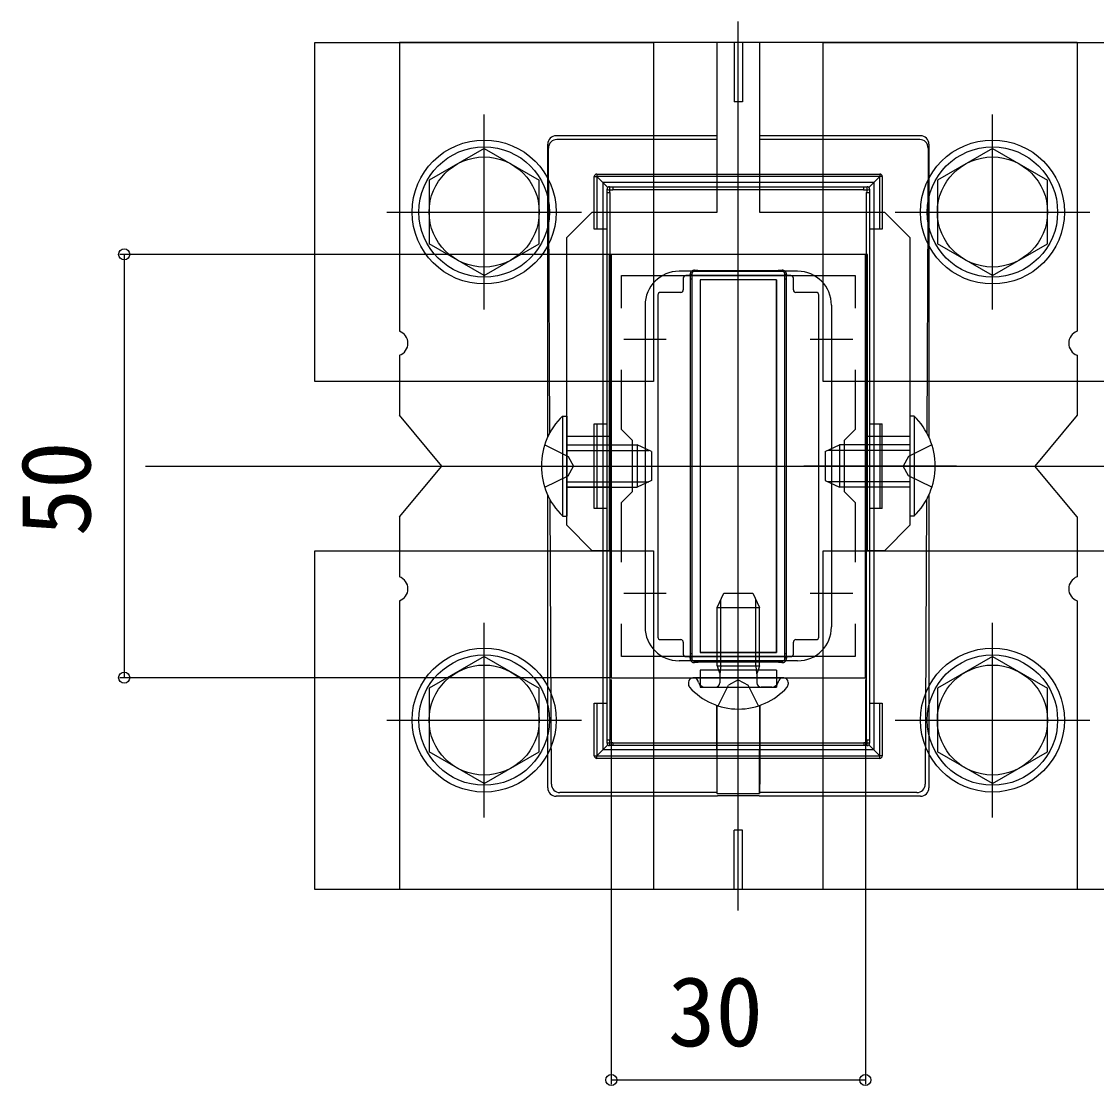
# Model space of a CAD drawing. Units: millimetres, scale not verified, with parts at other scales. Extents: x -1312 to 1312, y -1953 to 1941.
# Drawn here: x -38.6 to 215.2, y 31.5 to 282.8 of the extents above; entities that cross this region are included whole.
import ezdxf
from ezdxf.enums import TextEntityAlignment as Align

# ---------------------------------------------------------------- set-up
doc = ezdxf.new("R2010")
doc.units = ezdxf.units.MM
doc.header["$LTSCALE"] = 10
for name, color, linetype in [('0-3_YKK_11', 7, 'Continuous'), ('0-4_YKK_12', 2, 'Continuous'), ('0-5_YKK_13', 4, 'Continuous'), ('0-6_YKK_D', 6, 'Continuous'), ('0-8_YSS_K', 3, 'Continuous')]:
    doc.layers.add(name, color=color, linetype=linetype)
doc.styles.add('ＭＳ ゴシック', font='')
doc.styles.get('ＭＳ ゴシック').set_extended_font_data('MS Gothic')

msp = doc.modelspace()

# ---------------------------------------------------------------- linework, layer by layer
at = {"layer": '0-3_YKK_11'}
for p, q in [((108.65, 212.82), (108.65, 202.82)), ((152.65, 212.82), (152.65, 202.82)), ((103.65, 207.82), (113.65, 207.82)), ((147.65, 207.82), (157.65, 207.82)), ((108.65, 152.82), (108.65, 142.82)), ((152.65, 152.82), (152.65, 142.82)), ((103.65, 147.82), (113.65, 147.82)), ((147.65, 147.82), (157.65, 147.82))]:
    msp.add_line(p, q, dxfattribs=at)
msp.add_lwpolyline([(100.65, 227.82), (100.65, 127.82), (160.65, 127.82), (160.65, 227.82)], close=True, dxfattribs=at)
for points in [[(103.05, 215.09), (103.05, 222.82), (158.25, 222.82), (158.25, 215.09)], [(103.05, 155.09), (103.05, 169.22), (105.65, 171.82), (105.65, 183.82), (103.05, 186.42), (103.05, 200.56)], [(158.25, 200.56), (158.25, 186.42), (155.65, 183.82), (155.65, 171.82), (158.25, 169.22), (158.25, 155.09)], [(158.25, 140.56), (158.25, 132.82), (103.05, 132.82), (103.05, 140.56)]]:
    msp.add_lwpolyline(points, dxfattribs=at)
at = {"layer": '0-4_YKK_12'}
for p, q in [((130.65, 72.82), (130.65, 282.82)), ((144.65, 223.82), (116.65, 223.82)), ((108.65, 215.82), (108.65, 139.82)), ((152.65, 215.82), (152.65, 139.82)), ((144.65, 131.82), (116.65, 131.82))]:
    msp.add_line(p, q, dxfattribs=at)
for centre, start, end in [((116.65, 215.82), 90, 180), ((144.65, 215.82), 0, 90), ((116.65, 139.82), 180, 270), ((144.65, 139.82), 270, 0)]:
    msp.add_arc(centre, 8, start, end, dxfattribs=at)
at = {"layer": '0-5_YKK_13'}
for p, q in [((50.65, 277.82), (50.65, 209.65)), ((210.65, 277.82), (50.65, 277.82)), ((129.65, 277.82), (129.65, 263.82)), ((131.65, 277.82), (131.65, 263.82)), ((210.65, 277.82), (210.65, 209.65)), ((131.65, 263.82), (129.65, 263.82)), ((70.65, 214.82), (70.65, 260.82)), ((190.65, 214.82), (190.65, 260.82)), ((85.65, 237.82), (85.65, 253.82)), ((125.65, 255.82), (87.65, 255.82)), ((125.58, 254.94), (87.83, 254.94)), ((173.65, 255.82), (135.65, 255.82)), ((173.47, 254.94), (135.72, 254.94)), ((175.65, 253.82), (175.65, 237.82)), ((70.65, 252.82), (57.65, 245.34)), ((70.65, 252.82), (83.65, 245.34)), ((85.9, 237.82), (85.83, 252.93)), ((175.47, 252.93), (175.4, 237.82)), ((190.65, 252.82), (177.65, 245.34)), ((190.65, 252.82), (203.65, 245.34)), ((97.25, 246.78), (164.05, 246.78)), ((97.25, 246.78), (97.25, 246.18)), ((164.05, 246.78), (164.05, 246.18)), ((57.65, 245.34), (57.65, 230.31)), ((83.65, 230.33), (83.65, 245.34)), ((96.65, 233.78), (96.65, 246.18)), ((96.65, 246.18), (97.25, 246.18)), ((164.05, 246.18), (97.25, 246.18)), ((99.82, 243.6), (97.25, 246.18)), ((97.25, 246.18), (97.25, 233.78)), ((100.25, 243.78), (101.06, 243.78)), ((101.06, 243.78), (160.24, 243.78)), ((101.06, 243.78), (101.06, 243.03)), ((160.24, 243.78), (161.05, 243.78)), ((160.24, 243.78), (160.24, 243.03)), ((161.47, 243.6), (164.05, 246.18)), ((162.65, 244.82), (162.65, 110.82)), ((164.65, 246.18), (164.05, 246.18)), ((164.05, 233.78), (164.05, 246.18)), ((164.65, 246.18), (164.65, 233.78)), ((177.65, 245.34), (177.65, 230.31)), ((203.65, 230.33), (203.65, 245.34)), ((99.65, 242.45), (99.65, 243.18)), ((99.65, 113.2), (99.65, 242.45)), ((100.35, 242.4), (100.35, 113.15)), ((160.24, 243.03), (101.06, 243.03)), ((160.95, 113.15), (160.95, 242.4)), ((161.65, 243.18), (161.65, 242.45)), ((161.65, 242.45), (161.65, 113.2)), ((47.65, 237.82), (93.65, 237.82)), ((85.65, 184.69), (85.65, 237.82)), ((86.14, 185.67), (85.9, 237.82)), ((167.65, 237.82), (213.65, 237.82)), ((175.4, 237.82), (175.16, 185.67)), ((175.65, 237.82), (175.65, 184.69)), ((99.65, 233.78), (96.65, 233.78)), ((164.65, 233.78), (161.65, 233.78)), ((70.65, 222.82), (57.65, 230.31)), ((70.65, 222.82), (83.65, 230.31)), ((190.65, 222.82), (177.65, 230.31)), ((190.65, 222.82), (203.65, 230.31)), ((121.37, 223.78), (120.25, 223.78)), ((121.37, 224.04), (139.92, 224.04)), ((121.37, 223.78), (121.37, 224.04)), ((139.92, 223.78), (121.37, 223.78)), ((139.92, 224.04), (139.92, 223.78)), ((141.05, 223.78), (139.92, 223.78)), ((117.65, 222.22), (117.65, 219.42)), ((143.05, 222.82), (118.25, 222.82)), ((119.36, 133.54), (119.36, 222.02)), ((119.65, 223.18), (119.65, 222.05)), ((119.65, 222.05), (119.65, 133.58)), ((139.65, 221.82), (121.65, 221.82)), ((121.65, 221.82), (121.65, 133.82)), ((139.65, 221.82), (139.65, 133.82)), ((141.65, 222.05), (141.65, 223.18)), ((141.65, 133.58), (141.65, 222.05)), ((141.94, 222.02), (141.94, 133.54)), ((143.65, 219.42), (143.65, 222.22)), ((117.05, 218.82), (112.25, 218.82)), ((149.05, 218.82), (144.25, 218.82)), ((111.65, 218.22), (111.65, 137.42)), ((149.65, 137.42), (149.65, 218.22)), ((50.65, 203.99), (50.65, 189.82)), ((210.65, 203.99), (210.65, 189.82)), ((89.13, 189.62), (90.15, 189.62)), ((90.15, 189.62), (90.15, 166.02)), ((172.17, 189.62), (171.15, 189.62)), ((171.15, 189.62), (171.15, 166.02)), ((210.65, 189.82), (200.65, 177.82)), ((96.65, 187.78), (99.65, 187.78)), ((96.65, 167.78), (96.65, 187.78)), ((97.25, 187.78), (97.25, 167.78)), ((161.65, 187.78), (164.65, 187.78)), ((164.05, 187.78), (164.05, 167.78)), ((164.65, 167.78), (164.65, 187.78)), ((100.15, 184.82), (90.15, 184.82)), ((110.15, 181.22), (106.75, 182.82)), ((151.15, 181.22), (154.55, 182.82)), ((171.15, 184.82), (161.15, 184.82)), ((90.15, 181.51), (109.53, 181.51)), ((110.15, 181.22), (110.15, 174.42)), ((151.15, 181.22), (151.15, 174.42)), ((171.15, 181.51), (151.77, 181.51)), ((79.15, 177.82), (115.15, 177.82)), ((182.15, 177.82), (146.15, 177.82)), ((210.65, 165.82), (200.65, 177.82)), ((90.15, 174.13), (109.53, 174.13)), ((100.15, 172.82), (90.15, 172.82)), ((90.15, 172.82), (106.75, 172.82)), ((110.15, 174.42), (106.75, 172.82)), ((151.15, 174.42), (154.55, 172.82)), ((171.15, 174.13), (151.77, 174.13)), ((171.15, 172.82), (154.55, 172.82)), ((171.15, 172.82), (161.15, 172.82)), ((85.65, 101.82), (85.65, 170.96)), ((175.65, 170.96), (175.65, 101.82)), ((86.52, 102.7), (86.21, 169.85)), ((99.65, 167.78), (96.65, 167.78)), ((164.65, 167.78), (161.65, 167.78)), ((175.09, 169.85), (174.78, 102.7)), ((50.65, 165.82), (50.65, 151.65)), ((210.65, 165.82), (210.65, 151.65)), ((130.65, 118.81), (130.65, 149.65)), ((134.05, 147.82), (135.65, 144.42)), ((50.65, 145.99), (50.65, 77.82)), ((126.52, 130.62), (126.52, 146.26)), ((134.78, 130.62), (134.78, 146.26)), ((210.65, 145.99), (210.65, 77.82)), ((125.65, 144.42), (135.65, 144.42)), ((125.65, 130.62), (125.65, 144.42)), ((135.65, 130.62), (135.65, 144.42)), ((70.65, 94.82), (70.65, 140.82)), ((190.65, 94.82), (190.65, 140.82)), ((112.25, 136.82), (117.05, 136.82)), ((117.65, 136.22), (117.65, 133.42)), ((143.65, 133.42), (143.65, 136.22)), ((144.25, 136.82), (149.05, 136.82)), ((70.65, 132.82), (57.65, 125.34)), ((70.65, 132.82), (83.65, 125.34)), ((118.25, 132.82), (143.05, 132.82)), ((119.65, 133.58), (119.65, 132.38)), ((139.65, 133.82), (121.65, 133.82)), ((141.65, 132.38), (141.65, 133.58)), ((190.65, 132.82), (177.65, 125.34)), ((190.65, 132.82), (203.65, 125.34)), ((121.45, 131.78), (121.45, 131.46)), ((139.84, 131.46), (121.45, 131.46)), ((125.65, 130.62), (135.65, 130.62)), ((139.65, 129.62), (139.65, 125.62)), ((139.84, 131.78), (141.05, 131.78)), ((139.84, 131.46), (139.84, 131.78)), ((120.15, 127.82), (119.94, 127.82)), ((141.15, 127.82), (120.15, 127.82)), ((121.27, 126.68), (121.09, 127.16)), ((130.65, 127.31), (128.36, 126.09)), ((130.65, 127.31), (132.94, 126.09)), ((140.03, 126.68), (140.21, 127.16)), ((57.65, 125.34), (57.65, 110.31)), ((83.65, 110.33), (83.65, 125.34)), ((118.85, 126.73), (118.85, 126.34)), ((121.65, 125.62), (139.65, 125.62)), ((122.77, 125.62), (125.25, 125.62)), ((125.91, 121.17), (128.36, 126.09)), ((135.39, 121.17), (132.94, 126.09)), ((138.53, 125.62), (136.05, 125.62)), ((142.45, 126.73), (142.45, 126.34)), ((177.65, 125.34), (177.65, 110.31)), ((203.65, 110.33), (203.65, 125.34)), ((96.65, 121.78), (99.65, 121.78)), ((96.65, 109.38), (96.65, 121.78)), ((97.25, 121.78), (97.25, 109.38)), ((125.54, 121.29), (125.54, 102.7)), ((125.65, 100.5), (125.59, 121.28)), ((135.65, 100.5), (135.7, 121.28)), ((135.75, 121.29), (135.75, 102.7)), ((161.65, 121.78), (164.65, 121.78)), ((164.65, 121.78), (164.65, 109.38)), ((47.65, 117.82), (93.65, 117.82)), ((167.65, 117.82), (213.65, 117.82)), ((99.82, 111.95), (97.25, 109.38)), ((99.65, 112.38), (99.65, 113.2)), ((100.99, 111.78), (100.25, 111.78)), ((100.99, 112.44), (100.99, 111.78)), ((100.99, 112.44), (160.31, 112.44)), ((160.31, 111.78), (100.99, 111.78)), ((160.31, 112.44), (160.31, 111.78)), ((161.05, 111.78), (160.31, 111.78)), ((161.47, 111.95), (164.05, 109.38)), ((161.65, 113.2), (161.65, 112.38)), ((70.65, 102.82), (57.65, 110.31)), ((70.65, 102.82), (83.65, 110.31)), ((96.65, 109.38), (97.25, 109.38)), ((97.25, 109.38), (164.05, 109.38)), ((97.25, 108.78), (97.25, 109.38)), ((162.65, 110.82), (98.65, 110.82)), ((164.05, 108.78), (164.05, 109.38)), ((190.65, 102.82), (177.65, 110.31)), ((190.65, 102.82), (203.65, 110.31)), ((164.05, 108.78), (97.25, 108.78)), ((125.65, 99.82), (87.64, 99.82)), ((125.58, 100.71), (88.51, 100.71)), ((125.58, 100.71), (125.65, 100.5)), ((125.65, 100.5), (135.65, 100.5)), ((125.65, 99.82), (125.72, 100.03)), ((125.72, 100.03), (135.58, 100.03)), ((135.58, 100.03), (135.65, 99.82)), ((135.72, 100.71), (135.65, 100.5)), ((173.66, 99.82), (135.65, 99.82)), ((172.78, 100.71), (135.72, 100.71)), ((131.65, 91.82), (129.65, 91.82)), ((129.65, 77.82), (129.65, 91.82)), ((131.65, 77.82), (131.65, 91.82)), ((210.65, 77.82), (50.65, 77.82))]:
    msp.add_line(p, q, dxfattribs=at)
for points in [[(110.65, 277.82), (110.65, 197.82), (30.65, 197.82), (30.65, 277.82)], [(230.65, 277.82), (230.65, 197.82), (150.65, 197.82), (150.65, 277.82)], [(139.65, 133.82), (139.65, 221.82), (121.65, 221.82), (121.65, 133.82)], [(110.65, 157.82), (110.65, 77.82), (30.65, 77.82), (30.65, 157.82)], [(230.65, 157.82), (230.65, 77.82), (150.65, 77.82), (150.65, 157.82)]]:
    msp.add_lwpolyline(points, close=True, dxfattribs=at)
for points in [[(135.65, 277.82), (135.65, 237.82), (165.15, 237.82), (171.15, 231.82), (171.15, 163.82), (165.15, 157.82), (161.15, 157.82), (161.15, 227.82), (100.15, 227.82), (100.15, 157.82), (96.15, 157.82), (90.15, 163.82), (90.15, 231.82), (96.15, 237.82), (125.65, 237.82), (125.65, 277.82)], [(162.65, 244.82), (98.65, 244.82), (98.65, 110.82)], [(50.65, 165.82), (60.65, 177.82), (50.65, 189.82)], [(89.13, 189.62), (89.13, 166.02), (90.15, 166.02)], [(172.17, 189.62), (172.17, 166.02), (171.15, 166.02)], [(84.93, 182.82), (90.48, 180.11), (91.7, 177.82)], [(90.15, 182.82), (106.75, 182.82), (106.75, 172.82)], [(171.15, 182.82), (154.55, 182.82), (154.55, 172.82)], [(176.37, 182.82), (170.82, 180.11), (169.6, 177.82)], [(84.93, 172.82), (90.48, 175.53), (91.7, 177.82)], [(176.37, 172.82), (170.82, 175.53), (169.6, 177.82)], [(125.65, 144.42), (127.25, 147.82), (134.05, 147.82)], [(120.25, 131.78), (121.45, 131.78), (139.84, 131.78)], [(139.65, 129.62), (121.65, 129.62), (121.65, 125.62)], [(125.65, 130.62), (125.99, 129.62), (126.25, 128.85)], [(126.52, 130.62), (126.39, 129.62), (126.25, 128.42)], [(134.78, 130.62), (134.9, 129.62), (135.05, 128.42)], [(135.65, 130.62), (135.31, 129.62), (135.05, 128.85)], [(126.25, 128.85), (126.25, 127.82), (126.25, 126.62)], [(135.05, 128.85), (135.05, 127.82), (135.05, 126.62)], [(141.36, 127.82), (141.15, 127.82), (140.45, 127.82)], [(164.65, 109.38), (164.05, 109.38), (164.05, 121.78)]]:
    msp.add_lwpolyline(points, dxfattribs=at)
for centre, radius in [((70.65, 237.82), 17), ((190.65, 237.82), 17), ((70.65, 237.82), 15.4), ((190.65, 237.82), 15.4), ((70.65, 237.82), 13), ((190.65, 237.82), 13), ((70.65, 117.82), 17), ((190.65, 117.82), 17), ((70.65, 117.82), 15.4), ((190.65, 117.82), 15.4), ((70.65, 117.82), 13), ((190.65, 117.82), 13)]:
    msp.add_circle(centre, radius, dxfattribs=at)
for centre, radius, start, end in [((87.65, 253.82), 2, 90, 180), ((87.83, 252.94), 2, 90, 180.2617), ((173.47, 252.94), 2, 359.7383, 90), ((173.65, 253.82), 2, 0, 90), ((97.25, 246.18), 0.6, 90, 180), ((164.05, 246.18), 0.6, 0, 90), ((100.25, 243.18), 0.6, 90, 180), ((98.27, 243.28), 2.04, 354.6537, 14.234), ((163.03, 243.28), 2.04, 165.766, 185.3463), ((161.05, 243.18), 0.6, 0, 90), ((100.13, 244.24), 1.17, 245.5076, 278.4015), ((100.16, 244.87), 2.48, 258.1988, 274.5124), ((161.14, 244.87), 2.48, 265.4876, 281.8012), ((161.17, 244.24), 1.17, 261.5985, 294.4924), ((120.25, 223.14), 0.965, 85.2476, 185.0487), ((120.25, 223.18), 0.6, 90, 180), ((119.85, 224.05), 0.484, 325.2345, 5.9832), ((141.05, 223.14), 0.964, 354.9438, 94.7599), ((141.45, 224.05), 0.484, 174.0168, 214.7655), ((141.05, 223.18), 0.6, 0, 90), ((119.34, 223.5), 0.44, 263.2103, 313.8652), ((119.41, 222.77), 0.754, 266.368, 288.831), ((141.95, 223.5), 0.44, 226.1348, 276.7897), ((141.89, 222.77), 0.754, 251.169, 273.632), ((49.65, 206.82), 3, 289.4712, 70.5288), ((211.65, 206.82), 3, 109.4712, 250.5288), ((100.61, 177.82), 16.46, 134.2189, 225.7811), ((160.68, 177.82), 16.46, 314.2189, 45.7811), ((49.65, 148.82), 3, 289.4712, 70.5288), ((211.65, 148.82), 3, 109.4712, 250.5288), ((119.35, 131.55), 0.878, 70.3595, 94.267), ((120.25, 132.34), 0.962, 175.0632, 275.184), ((119.41, 134.29), 0.754, 266.368, 288.831), ((120.25, 132.38), 0.6, 180, 270), ((141.05, 132.34), 0.962, 264.8078, 4.945), ((141.05, 132.38), 0.6, 270, 0), ((141.94, 131.55), 0.878, 85.733, 109.6405), ((141.89, 134.29), 0.754, 251.169, 273.632), ((119.71, 131.46), 0.626, 353.5478, 30.9642), ((141.59, 131.46), 0.626, 149.0358, 186.4521), ((119.94, 126.73), 1.09, 90, 180), ((120.15, 126.82), 1, 20, 90), ((141.15, 126.82), 1, 90, 160), ((141.36, 126.73), 1.09, 0, 90), ((119.95, 126.34), 1.1, 180, 221.5608), ((130.65, 135.82), 15.4, 221.5608, 318.4392), ((122.77, 127.22), 1.6, 200, 270), ((125.25, 126.62), 1, 270, 0), ((136.05, 126.62), 1, 180, 270), ((138.53, 127.22), 1.6, 270, 340), ((141.35, 126.34), 1.1, 318.4392, 0), ((100.16, 115.62), 2.48, 258.1988, 274.5124), ((100.13, 101.58), 10.81, 89.0951, 92.5319), ((100.25, 112.38), 0.6, 180, 270), ((98.36, 112.23), 1.94, 346.4219, 4.5122), ((161.14, 115.62), 2.48, 265.4876, 281.8012), ((161.17, 101.58), 10.81, 87.4681, 90.9049), ((162.94, 112.23), 1.94, 175.4879, 193.5781), ((161.05, 112.38), 0.6, 270, 0), ((97.25, 109.38), 0.6, 180, 270), ((164.05, 109.38), 0.6, 270, 0), ((88.52, 102.71), 2, 180.4439, 269.8184), ((172.78, 102.71), 2, 270.1816, 359.5561)]:
    msp.add_arc(centre, radius, start, end, dxfattribs=at)
for centre, major_axis, ratio, start_param, end_param in [((99.95, 243.18), (6.08, -0.43), 0.01114, 4.770715, 4.89603), ((100.25, 242.88), (0.43, -6.08), 0.01114, 1.491105, 1.603494), ((161.35, 243.18), (6.08, 0.43), 0.01114, 4.528748, 4.654063), ((161.05, 242.88), (-0.43, -6.08), 0.01114, 4.679691, 4.79208), ((118.79, 224.38), (6.08, -0.43), 0.027874, 4.970049, 5.152305), ((142.5, 224.38), (6.08, 0.43), 0.027874, 4.272473, 4.454729), ((118.25, 222.22), (-0.424, 0.424), 0.999695, 5.497939, 7.068431), ((119.05, 224.12), (0.43, -6.08), 0.027874, 1.215075, 1.392902), ((142.25, 224.12), (-0.43, -6.08), 0.027874, 4.890283, 5.068111), ((143.05, 222.22), (0.424, 0.424), 0.999695, 5.497939, 7.068431), ((112.25, 218.22), (-0.424, 0.424), 0.999695, 5.497939, 7.068431), ((117.05, 219.42), (0.424, -0.424), 0.999695, 5.497939, 7.068431), ((144.25, 219.42), (-0.424, -0.424), 0.999695, 5.497939, 7.068431), ((149.05, 218.22), (0.424, 0.424), 0.999695, 5.497939, 7.068431), ((112.25, 137.42), (-0.424, -0.424), 0.999695, 5.497939, 7.068431), ((149.05, 137.42), (0.424, -0.424), 0.999695, 5.497939, 7.068431), ((117.05, 136.22), (0.424, 0.424), 0.999695, 5.497939, 7.068431), ((144.25, 136.22), (-0.424, 0.424), 0.999695, 5.497939, 7.068431), ((118.25, 133.42), (-0.424, -0.424), 0.999695, 5.497939, 7.068431), ((119.05, 130.91), (-0.43, -6.08), 0.022498, 1.823615, 2.018717), ((142.25, 130.91), (0.43, -6.08), 0.022498, 4.264468, 4.45957), ((143.05, 133.42), (0.424, -0.424), 0.999695, 5.497939, 7.068431), ((119.31, 131.18), (6.08, 0.43), 0.022498, 1.209486, 1.40045), ((141.99, 131.18), (6.08, -0.43), 0.022498, 1.741143, 1.932107), ((100.25, 112.08), (-0.42, -6.08), 0.004381, 1.621924, 1.74882), ((100.55, 112.38), (6.08, 0.42), 0.004381, 1.498021, 1.611846), ((160.75, 112.38), (6.08, -0.42), 0.004381, 1.529747, 1.643572), ((161.05, 112.08), (0.42, -6.08), 0.004381, 4.534366, 4.661262), ((87.65, 101.83), (0.97, 1.77), 0.991424, 2.078413, 3.641926), ((125.58, 102.7), (0, 2), 0.017455, 1.570796, 3.089233), ((135.72, 102.7), (0, 2), 0.017455, 3.193953, 4.712389), ((173.65, 101.83), (-0.97, 1.77), 0.991424, 2.641259, 4.204772)]:
    msp.add_ellipse(centre, major_axis=major_axis, ratio=ratio, start_param=start_param, end_param=end_param, dxfattribs=at)
at = {"layer": '0-6_YKK_D'}
for p, q in [((100.15, 227.82), (-15.35, 227.82)), ((-14.35, 227.82), (-14.35, 127.82)), ((100.25, 127.82), (-15.35, 127.82)), ((100.65, 127.42), (100.65, 31.82)), ((160.65, 127.42), (160.65, 31.82)), ((100.65, 32.82), (160.65, 32.82))]:
    msp.add_line(p, q, dxfattribs=at)
for centre in [(-14.35, 227.82), (-14.35, 127.82), (100.65, 32.82), (160.65, 32.82)]:
    msp.add_circle(centre, 1.31, dxfattribs=at)
at = {"layer": '0-8_YSS_K'}
msp.add_line((-9.35, 177.82), (230.65, 177.82), dxfattribs=at)

# ---------------------------------------------------------------- texts
at = {"layer": '0-6_YKK_D', "style": 'ＭＳ ゴシック'}
msp.add_text('50', height=16.5, rotation=90, dxfattribs=at).set_placement((-17.35, 161.2), align=Align.BOTTOM_LEFT)
msp.add_text('30', height=16.5, dxfattribs=at).set_placement((114.03, 35.82), align=Align.BOTTOM_LEFT)

doc.saveas('drawing.dxf')
